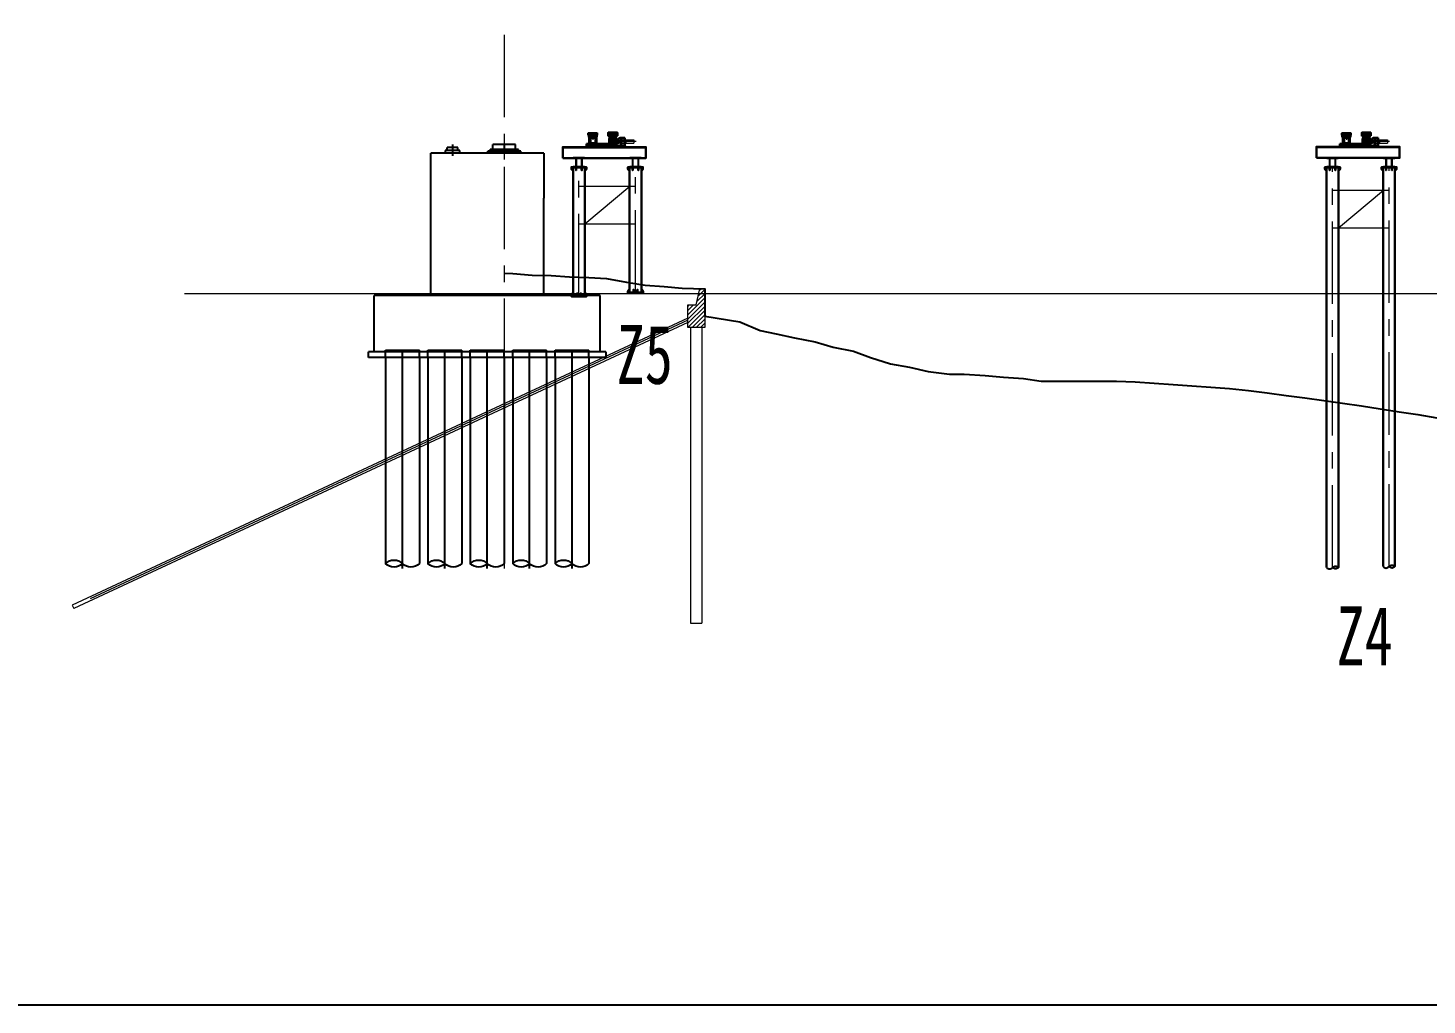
# Model space of a CAD drawing. Extents: x 1767995 to 4174245, y 542814 to 862564.
# Drawn here: x 1856895 to 1931156, y 542814 to 594677 of the extents above; entities that cross this region are included whole.
import ezdxf
from ezdxf.lldxf.tags import DXFTag

# ---------------------------------------------------------------- set-up
doc = ezdxf.new("R2010")
doc.units = 0
doc.header["$LTSCALE"] = 3500
for name, pattern in [('ACAD_ISO02W100', [15, 12, -3]), ('CENTER', [2, 1.25, -0.25, 0.25, -0.25]), ('CENTER8', [6.35, 3.96875, -0.79375, 0.79375, -0.79375]), ('CENTERX2', [101.6, 63.5, -12.7, 12.7, -12.7]), ('DASHED', [0.75, 0.5, -0.25]), ('LINEL4', [12.5, 7.5, -2, 1, -2])]:
    doc.linetypes.add(name, pattern=pattern)
doc.layers.get('Defpoints').update_dxf_attribs({"color": 8})
for name, color, linetype, lineweight in [('0 尺寸线', 4, 'Continuous', 18), ('1 BZ 标注', 2, 'Continuous', 13), ('1粗实线', 1, 'Continuous', 30), ('3中心线', 6, 'CENTER', 18), ('5文本', 7, 'Continuous', 15), ('AM_0', 7, 'Continuous', 50), ('中心线', 2, 'CENTER', 15), ('尺寸标注', 3, 'Continuous', 18), ('总 河堤', 6, 'Continuous', 15), ('标注', 3, 'Continuous', 18), ('桥 构造细实', 3, 'Continuous', 15), ('桥 构造细虚', 6, 'Continuous', 15), ('桥-构造-细线', 4, 'Continuous', 18)]:
    doc.layers.add(name, color=color, linetype=linetype, lineweight=lineweight)
for name, color, linetype in [('M_Prof', 2, 'Continuous'), ('卡特粗实线', 7, 'Continuous'), ('纵_地面线', 30, 'Continuous')]:
    doc.layers.add(name, color=color, linetype=linetype)
doc.styles.add('图内文字', font='仿宋_GB2312.TTF', dxfattribs={"width": 0.7})
tags = doc.linetypes.add('DASHDOT0', pattern=[1, 0.4, -0.3, 0, -0.3]).pattern_tags.tags
tags[10:11] = [DXFTag(74, 4), DXFTag(75, 0), DXFTag(340, '0'), DXFTag(46, 0.0), DXFTag(50, 0.0), DXFTag(44, 0.0), DXFTag(45, 0.0)]
tags[8:9] = [DXFTag(74, 4), DXFTag(75, 0), DXFTag(340, '0'), DXFTag(46, 0.0), DXFTag(50, 0.0), DXFTag(44, 0.0), DXFTag(45, 0.0)]
tags[6:7] = [DXFTag(74, 4), DXFTag(75, 0), DXFTag(340, '0'), DXFTag(46, 0.0), DXFTag(50, 0.0), DXFTag(44, 0.0), DXFTag(45, 0.0)]
tags[4:5] = [DXFTag(74, 4), DXFTag(75, 0), DXFTag(340, '0'), DXFTag(46, 0.0), DXFTag(50, 0.0), DXFTag(44, 0.0), DXFTag(45, 0.0)]

# ---------------------------------------------------------------- blocks, each defined once
blk = doc.blocks.new('左堤岸')
at = {"layer": '总 河堤'}
h = blk.add_hatch(dxfattribs=at)
h.set_pattern_fill('ANSI31', color=256, scale=0.05, style=0)
h.paths.add_polyline_path([(0, 1.25), (-0.25, 1.25), (-0.45, 0.4), (-0.9, 0.4), (-0.9, -0.42), (0, 0)])
h.paths.add_polyline_path([(0, 0), (-0.9, -0.42), (-0.9, -0.8), (0, -0.8)])
for p, q in [((-0.45, 0.4), (-0.25, 1.25)), ((0, 1.25), (-0.25, 1.25)), ((0, 1.25), (0, -0.8)), ((-0.9, -0.8), (-0.9, 0.4)), ((-0.9, 0.4), (-0.45, 0.4)), ((0, -0.8), (-0.9, -0.8)), ((-0.75, -0.8), (-0.75, -16.5)), ((-0.15, -0.8), (-0.15, -16.5)), ((-0.75, -16.5), (-0.15, -16.5))]:
    blk.add_line(p, q, dxfattribs=at)
at = {"layer": '总 河堤', "color": 8}
for p, q in [((-0.9, -0.309), (-33.569, -15.543)), ((-0.9, -0.53), (-33.485, -15.725)), ((-0.9, -0.42), (-32.621, -15.211)), ((-33.569, -15.543), (-33.485, -15.725))]:
    blk.add_line(p, q, dxfattribs=at)
blk = doc.blocks.new('当时算的发生的')
at = {"color": 1}
for p, q in [((5298073, 1442349), (5297573, 1442349)), ((5297573, 1439961), (5297573, 1442349)), ((5303573, 1442349), (5298073, 1442349)), ((5298323, 1442349), (5298323, 1442349)), ((5299109, 1442495), (5298336, 1442495)), ((5299109, 1442495), (5298336, 1442495)), ((5299109, 1442495), (5298336, 1442495)), ((5299109, 1442495), (5298336, 1442495)), ((5298336, 1442495), (5298336, 1442349)), ((5299109, 1442349), (5298336, 1442349)), ((5298441, 1442495), (5298441, 1442655)), ((5298441, 1442495), (5298441, 1442655)), ((5298441, 1442495), (5298441, 1442655)), ((5298441, 1442495), (5298441, 1442655)), ((5298441, 1442495), (5298441, 1442655)), ((5298441, 1442495), (5298441, 1442655)), ((5299005, 1442655), (5298441, 1442655)), ((5298723, 1442815), (5298723, 1442206)), ((5299005, 1442495), (5299005, 1442655)), ((5299005, 1442495), (5299005, 1442655)), ((5299005, 1442495), (5299005, 1442655)), ((5299005, 1442495), (5299005, 1442655)), ((5299005, 1442495), (5299005, 1442655)), ((5299005, 1442495), (5299005, 1442655)), ((5299005, 1442495), (5299005, 1442655)), ((5299005, 1442495), (5299005, 1442655)), ((5299109, 1442349), (5299109, 1442495)), ((5299109, 1442349), (5299109, 1442495)), ((5299109, 1442349), (5299109, 1442495)), ((5299109, 1442349), (5299109, 1442495)), ((5302348, 1442461), (5300598, 1442461)), ((5300598, 1442349), (5300598, 1442461)), ((5302348, 1442461), (5300598, 1442461)), ((5300598, 1442349), (5300598, 1442461)), ((5302348, 1442461), (5300598, 1442461)), ((5300598, 1442349), (5300598, 1442461)), ((5302348, 1442461), (5300598, 1442461)), ((5300598, 1442349), (5300598, 1442461)), ((5302223, 1442552), (5300722, 1442552)), ((5300722, 1442461), (5300722, 1442552)), ((5302223, 1442552), (5300722, 1442552)), ((5300722, 1442461), (5300722, 1442552)), ((5302223, 1442552), (5300722, 1442552)), ((5300722, 1442461), (5300722, 1442552)), ((5302223, 1442552), (5300722, 1442552)), ((5300722, 1442461), (5300722, 1442552)), ((5302223, 1442461), (5300722, 1442461)), ((5302223, 1442461), (5300722, 1442461)), ((5302223, 1442461), (5300722, 1442461)), ((5302223, 1442461), (5300722, 1442461)), ((5300868, 1442552), (5300868, 1442818)), ((5300868, 1442552), (5300868, 1442818)), ((5300868, 1442552), (5300868, 1442818)), ((5300868, 1442552), (5300868, 1442818)), ((5300868, 1442552), (5300868, 1442818)), ((5300868, 1442552), (5300868, 1442818)), ((5302077, 1442818), (5300868, 1442818)), ((5301473, 1442769), (5301473, 1442349)), ((5302077, 1442552), (5302077, 1442818)), ((5302077, 1442552), (5302077, 1442818)), ((5302077, 1442552), (5302077, 1442818)), ((5302077, 1442552), (5302077, 1442818)), ((5302077, 1442552), (5302077, 1442818)), ((5302077, 1442552), (5302077, 1442818)), ((5302077, 1442552), (5302077, 1442818)), ((5302077, 1442552), (5302077, 1442818)), ((5302223, 1442461), (5302223, 1442552)), ((5302223, 1442461), (5302223, 1442552)), ((5302223, 1442461), (5302223, 1442552)), ((5302223, 1442461), (5302223, 1442552)), ((5302348, 1442349), (5302348, 1442461)), ((5302348, 1442349), (5302348, 1442461)), ((5302348, 1442349), (5302348, 1442461)), ((5302348, 1442349), (5302348, 1442461)), ((5303573, 1442349), (5303573, 1439961)), ((5297573, 1434800), (5297573, 1439961)), ((5303573, 1434800), (5303573, 1439961)), ((5306573, 1434800), (5294573, 1434800)), ((5294573, 1431800), (5294573, 1434800)), ((5306573, 1431800), (5306573, 1434800)), ((5306573, 1431800), (5306573, 1434800)), ((5306873, 1431800), (5294273, 1431800)), ((5294273, 1431500), (5294273, 1431800)), ((5295173, 1431900), (5296973, 1431900)), ((5295173, 1431500), (5295173, 1431900)), ((5295173, 1431900), (5296973, 1431900)), ((5295173, 1431500), (5295173, 1431900)), ((5306873, 1431800), (5295173, 1431800)), ((5296073, 1420307), (5296073, 1431900)), ((5296973, 1431500), (5296973, 1431900)), ((5296973, 1431500), (5296973, 1431900)), ((5297423, 1431900), (5299223, 1431900)), ((5297423, 1431500), (5297423, 1431900)), ((5297423, 1431900), (5299223, 1431900)), ((5297423, 1431500), (5297423, 1431900)), ((5298323, 1420307), (5298323, 1431900)), ((5299223, 1431500), (5299223, 1431900)), ((5299223, 1431500), (5299223, 1431900)), ((5299673, 1431900), (5301473, 1431900)), ((5299673, 1431500), (5299673, 1431900)), ((5299673, 1431900), (5301473, 1431900)), ((5299673, 1431500), (5299673, 1431900)), ((5300573, 1420307), (5300573, 1431900)), ((5301473, 1431500), (5301473, 1431900)), ((5301473, 1431500), (5301473, 1431900)), ((5301923, 1431900), (5303723, 1431900)), ((5301923, 1431500), (5301923, 1431900)), ((5301923, 1431900), (5303723, 1431900)), ((5301923, 1431500), (5301923, 1431900)), ((5302823, 1420307), (5302823, 1431900)), ((5303723, 1431500), (5303723, 1431900)), ((5303723, 1431500), (5303723, 1431900)), ((5304173, 1431900), (5305973, 1431900)), ((5304173, 1431500), (5304173, 1431900)), ((5304173, 1431900), (5305973, 1431900)), ((5304173, 1431500), (5304173, 1431900)), ((5305073, 1420307), (5305073, 1431900)), ((5305973, 1431500), (5305973, 1431900)), ((5305973, 1431500), (5305973, 1431900)), ((5306873, 1431800), (5306873, 1431500)), ((5306873, 1431800), (5306873, 1431500)), ((5306873, 1431500), (5294273, 1431500)), ((5306873, 1431500), (5295173, 1431500)), ((5295173, 1431500), (5295173, 1420568)), ((5295173, 1431500), (5295173, 1420568)), ((5296973, 1431500), (5296973, 1420568)), ((5296973, 1431500), (5296973, 1420568)), ((5297423, 1431500), (5297423, 1420568)), ((5297423, 1431500), (5297423, 1420568)), ((5299223, 1431500), (5299223, 1420568)), ((5299223, 1431500), (5299223, 1420568)), ((5299673, 1431500), (5299673, 1420568)), ((5299673, 1431500), (5299673, 1420568)), ((5301473, 1431500), (5301473, 1420568)), ((5301473, 1431500), (5301473, 1420568)), ((5301923, 1431500), (5301923, 1420568)), ((5301923, 1431500), (5301923, 1420568)), ((5303723, 1431500), (5303723, 1420568)), ((5303723, 1431500), (5303723, 1420568)), ((5304173, 1431500), (5304173, 1420568)), ((5304173, 1431500), (5304173, 1420568)), ((5305973, 1431500), (5305973, 1420568)), ((5305973, 1431500), (5305973, 1420568))]:
    blk.add_line(p, q, dxfattribs=at)
for points in [[(5296973, 1420568, -0.414214), (5296073, 1420568, -0.414214), (5295173, 1420568, -0.414214), (5296073, 1420568)], [(5299223, 1420568, -0.414214), (5298323, 1420568, -0.414214), (5297423, 1420568, -0.414214), (5298323, 1420568)], [(5301473, 1420568, -0.414214), (5300573, 1420568, -0.414214), (5299673, 1420568, -0.414214), (5300573, 1420568)], [(5303723, 1420568, -0.414214), (5302823, 1420568, -0.414214), (5301923, 1420568, -0.414214), (5302823, 1420568)], [(5305973, 1420568, -0.414214), (5305073, 1420568, -0.414214), (5304173, 1420568, -0.414214), (5305073, 1420568)]]:
    blk.add_lwpolyline(points, format="xyb", dxfattribs=at)
blk = doc.blocks.new('SW_CENTERMARKSYMBOL_15')
at = {"color": 0, "linetype": 'Continuous', "lineweight": 0}
for p, q in [((-1, 0), (-1.21374, 0)), ((0, 0), (-0.5, 0)), ((0, 1), (0, 1.21374)), ((0, 0), (0, 0.5)), ((0, 0), (0, -0.5)), ((0, 0), (0.5, 0)), ((1, 0), (1.21374, 0)), ((0, -1), (0, -1.21374))]:
    blk.add_line(p, q, dxfattribs=at)
blk = doc.blocks.new('1234569')
at = {"layer": '尺寸标注', "color": 7, "linetype": 'CENTER8'}
for p, q in [((-196111, -679551), (-196090, -679551)), ((-196100, -679562), (-196100, -679541)), ((-196100, -679595), (-196100, -679566))]:
    blk.add_line(p, q, dxfattribs=at)
at = {"layer": '尺寸标注', "color": 7}
for points in [[(-196106, -679565), (-196106, -679565, 0.414214), (-196108, -679567), (-196108, -679575)], [(-196093, -679575), (-196093, -679567, 0.414214), (-196095, -679565), (-196095, -679565)]]:
    blk.add_lwpolyline(points, format="xyb", dxfattribs=at)
blk.add_lwpolyline([(-196095, -679575), (-196095, -679600), (-196100, -679603), (-196105, -679600), (-196105, -679575)], dxfattribs=at)
for radius in [15, 10.4]:
    blk.add_circle((-196100, -679551), radius, dxfattribs=at)
blk = doc.blocks.new('456')
at = {"layer": '尺寸标注', "color": 1, "linetype": 'DASHDOT0'}
for p, q in [((-216147, -678337), (-216154, -678337)), ((-216150, -678340), (-216150, -678333))]:
    blk.add_line(p, q, dxfattribs=at)
at = {"layer": '尺寸标注', "color": 1}
blk.add_circle((-216150, -678337), 3.5, dxfattribs=at)
blk = doc.blocks.new('321321')
at = {"layer": '尺寸标注', "color": 1, "linetype": 'DASHDOT0'}
for p, q in [((-216211, -682364), (-216218, -682364)), ((-216214, -682367), (-216214, -682360)), ((-215991, -682364), (-215998, -682364)), ((-215994, -682367), (-215994, -682360)), ((-215771, -682364), (-215778, -682364)), ((-215774, -682367), (-215774, -682360)), ((-215551, -682364), (-215558, -682364)), ((-215554, -682367), (-215554, -682360)), ((-215331, -682364), (-215338, -682364)), ((-215334, -682367), (-215334, -682360))]:
    blk.add_line(p, q, dxfattribs=at)
at = {"layer": '尺寸标注', "color": 1}
for points in [[(-216212, -682367), (-216210, -682364), (-216212, -682360), (-216216, -682361), (-216218, -682364), (-216216, -682367)], [(-215992, -682367), (-215990, -682364), (-215992, -682360), (-215996, -682361), (-215998, -682364), (-215996, -682367)], [(-215772, -682367), (-215770, -682364), (-215772, -682360), (-215776, -682361), (-215778, -682364), (-215776, -682367)], [(-215552, -682367), (-215550, -682364), (-215552, -682360), (-215556, -682361), (-215558, -682364), (-215556, -682367)], [(-215332, -682367), (-215330, -682364), (-215332, -682360), (-215336, -682361), (-215338, -682364), (-215336, -682367)]]:
    blk.add_lwpolyline(points, close=True, dxfattribs=at)
at = {"layer": '尺寸标注', "color": 4}
for centre, radius in [((-216214, -682364), 6), ((-216214, -682364), 5), ((-215994, -682364), 6), ((-215774, -682364), 6), ((-215554, -682364), 6), ((-215334, -682364), 6)]:
    blk.add_circle(centre, radius, dxfattribs=at)
at = {"layer": '尺寸标注', "color": 1}
for centre in [(-216214, -682364), (-215994, -682364), (-215774, -682364), (-215554, -682364), (-215334, -682364)]:
    blk.add_circle(centre, 5, dxfattribs=at)
at = {"layer": '尺寸标注', "color": 251}
for centre in [(-216214, -682364), (-215994, -682364), (-215774, -682364), (-215554, -682364), (-215334, -682364)]:
    blk.add_circle(centre, 3, dxfattribs=at)
blk = doc.blocks.new('0123')
at = {"layer": '尺寸标注', "color": 0}
for p, q in [((-197674, -679484), (-197674, -679478)), ((-197671, -679484), (-197671, -679509)), ((-197670, -679484), (-197670, -679478)), ((-197662, -679478), (-197662, -679484)), ((-197661, -679484), (-197661, -679509))]:
    blk.add_line(p, q, dxfattribs=at)
at = {"layer": '尺寸标注', "color": 0, "linetype": 'DASHDOT0'}
blk.add_line((-197666, -679473), (-197666, -679513), dxfattribs=at)
at = {"layer": '尺寸标注', "color": 0}
for points in [[(-197658, -679478), (-197674, -679478, 0.414214), (-197675, -679479), (-197675, -679484)], [(-197657, -679484), (-197657, -679479, 0.414214), (-197658, -679478), (-197658, -679484)]]:
    blk.add_lwpolyline(points, format="xyb", dxfattribs=at)
blk.add_lwpolyline([(-197671, -679509), (-197661, -679509), (-197666, -679513)], close=True, dxfattribs=at)
blk = doc.blocks.new('23322')
at = {"layer": '尺寸标注', "color": 0}
for p, q in [((39013, 49007), (39030, 49014)), ((39261, 49109), (39244, 49102)), ((39261, 49006), (39244, 49013)), ((39085, 48934), (39092, 48951)), ((39188, 48934), (39181, 48950))]:
    blk.add_line(p, q, dxfattribs=at)
for centre, radius in [((39021, 49010), 9), ((39022, 49106), 9), ((39137, 49058), 90), ((39137, 49058), 90), ((39089, 49173), 9), ((39185, 49173), 9), ((39252, 49010), 9), ((39253, 49105), 9), ((39089, 48942), 9), ((39184, 48942), 9)]:
    blk.add_circle(centre, radius, dxfattribs=at)
blk.add_arc((39137, 49058), 150, 296.46128, 243.53872, dxfattribs=at)
blk = doc.blocks.new('ewqwe')
h = blk.add_hatch()
h.set_pattern_fill('ANSI37', color=5, scale=4)
h.set_pattern_definition([(45, (60193.746, -5943.269), (-8.98025612, 8.98025612), []), (135, (60193.746, -5943.269), (-8.98025612, -8.98025612), [])])
h.paths.add_polyline_path([(965601, 492388), (966080, 492388), (966080, 492408), (965601, 492408)])
at = {"color": 2, "lineweight": 30}
for p, q in [((965601, 492388), (966081, 492388)), ((965601, 492208), (965601, 492378)), ((965706, 492208), (965706, 492368)), ((965726, 492208), (965726, 492368)), ((965831, 492208), (965831, 492368)), ((965851, 492208), (965851, 492368)), ((965956, 492208), (965956, 492368)), ((965976, 492208), (965976, 492368)), ((966081, 492208), (966081, 492378)), ((965601, 492208), (966081, 492208)), ((965601, 492188), (966081, 492188)), ((965651, 492148), (965671, 492148)), ((966011, 492148), (966031, 492148)), ((966081, 492188), (966081, 492208))]:
    blk.add_line(p, q, dxfattribs=at)
at = {"color": 2}
for p, q in [((965601, 492368), (965601, 492388)), ((965601, 492188), (965601, 492208))]:
    blk.add_line(p, q, dxfattribs=at)
at = {"color": 2, "lineweight": 30}
blk.add_lwpolyline([(965601, 492368), (966081, 492368), (966081, 492388)], dxfattribs=at)
at = {"layer": '0 尺寸线'}
blk.add_lwpolyline([(965601, 492388), (966081, 492388), (966081, 492408), (965601, 492408)], close=True, dxfattribs=at)
at = {"layer": '1 BZ 标注'}
for p, q in [((965651, 492148), (965671, 492148)), ((966011, 492148), (966031, 492148))]:
    blk.add_line(p, q, dxfattribs=at)
at = {"layer": '中心线', "linetype": 'CENTERX2'}
for p, q in [((965651, 492188), (965651, 492148)), ((965651, 492188), (965651, 492148)), ((965671, 492188), (965671, 492148)), ((965671, 492188), (965671, 492148)), ((965671, 492148), (966011, 492148)), ((965671, 492148), (966011, 492148)), ((966011, 492188), (966011, 492148)), ((966011, 492188), (966011, 492148)), ((966031, 492188), (966031, 492148)), ((966031, 492188), (966031, 492148))]:
    blk.add_line(p, q, dxfattribs=at)
at = {"layer": '卡特粗实线'}
blk.add_line((965976, 492208), (965996, 492208), dxfattribs=at)
blk = doc.blocks.new('A$C159A2C35')
h = blk.add_hatch()
h.set_pattern_fill('ANSI37', color=5, scale=4)
h.set_pattern_definition([(45, (-904848.285, -497628.079), (-8.98025612, 8.98025612), []), (135, (-904848.285, -497628.079), (-8.98025612, -8.98025612), [])])
h.paths.add_polyline_path([(449, 703), (928, 703), (928, 723), (449, 723)])
at = {"layer": '尺寸标注', "linetype": 'ACAD_ISO02W100', "lineweight": 30, "ltscale": 3}
h = blk.add_hatch(dxfattribs=at)
h.set_pattern_fill('ANSI32', color=3, scale=50)
h.set_pattern_definition([(45, (-39514.227, -48795.501), (-13.258252, 13.258252), []), (45, (-39505.388, -48795.501), (-13.258252, 13.258252), [])])
h.paths.add_polyline_path([(-578, 68), (-578, 48), (-175, 48), (-175, 68)])
at = {"color": 5, "linetype": 'Continuous', "lineweight": 0}
for p, q in [((-771, 352), (-1493, 352)), ((-771, 172), (-1493, 172)), ((-878, 375), (-879, 375)), ((-873, 369), (-873, 365)), ((-870, 369), (-873, 369)), ((-873, 365), (-873, 352)), ((-870, 365), (-870, 369)), ((-870, 365), (-870, 352)), ((-864, 375), (-865, 375)), ((-771, 394), (-811, 394)), ((-771, 386), (-811, 386)), ((-771, 378), (-811, 378)), ((-771, 126), (-811, 126)), ((-771, 118), (-811, 118)), ((-771, 110), (-811, 110))]:
    blk.add_line(p, q, dxfattribs=at)
at = {"color": 7, "linetype": 'Continuous'}
for p, q in [((-1026, 45), (-588, 45)), ((-923, 45), (-952, 45)), ((-667, 45), (-724, 45)), ((-588, 45), (-576, 45)), ((-118, 45), (-576, 45)), ((684, 131), (688, 131)), ((686, 418), (690, 418))]:
    blk.add_line(p, q, dxfattribs=at)
at = {"color": 6, "linetype": 'Continuous'}
blk.add_line((-578, 424), (-175, 424), dxfattribs=at)
at = {"color": 5, "linetype": 'Continuous'}
for p, q in [((-546, 98), (-546, 424)), ((-207, 424), (-207, 98))]:
    blk.add_line(p, q, dxfattribs=at)
at = {"color": 2, "lineweight": 30}
for p, q in [((448, 603), (448, 723)), ((448, 703), (928, 703)), ((448, 603), (928, 603)), ((448, 583), (928, 583)), ((473, 533), (473, 583)), ((473, 533), (483, 533)), ((473, 533), (522, 433)), ((483, 533), (483, 583)), ((483, 533), (532, 433)), ((522, 433), (563, 433)), ((553, 603), (553, 683)), ((563, 433), (563, 583)), ((573, 603), (573, 683)), ((678, 603), (678, 683)), ((698, 603), (698, 683)), ((803, 603), (803, 683)), ((814, 433), (814, 583)), ((814, 433), (856, 433)), ((823, 603), (823, 683)), ((894, 533), (846, 433)), ((904, 533), (856, 433)), ((894, 533), (894, 583)), ((904, 533), (904, 583)), ((928, 603), (928, 703))]:
    blk.add_line(p, q, dxfattribs=at)
at = {"color": 2}
for p, q in [((448, 683), (448, 703)), ((448, 583), (448, 603))]:
    blk.add_line(p, q, dxfattribs=at)
at = {"color": 5, "linetype": 'DASHED'}
for p, q in [((553, 433), (553, 583)), ((824, 433), (824, 583))]:
    blk.add_line(p, q, dxfattribs=at)
at = {"color": 5, "linetype": 'Continuous', "lineweight": 0}
for points in [[(-879, 375), (-879, 380), (-879, 382)], [(-864, 382), (-864, 382), (-864, 382), (-866, 382), (-867, 382), (-870, 382), (-872, 382), (-875, 382), (-877, 382), (-878, 382), (-879, 382), (-879, 382)], [(-864, 382), (-864, 380), (-864, 375)]]:
    blk.add_lwpolyline(points, dxfattribs=at)
blk.add_lwpolyline([(-811, 95), (-811, 410, -0.414214), (-809, 412), (-773, 412, -0.414214), (-771, 410), (-771, 95, -0.414214), (-773, 93), (-809, 93, -0.414214)], format="xyb", close=True, dxfattribs=at)
for points in [[(-603, 287), (-751, 287, -0.414214), (-753, 289), (-753, 310, 0.414214), (-755, 312), (-771, 312)], [(-771, 212), (-755, 212, 0.414214), (-753, 214), (-753, 235, -0.414214), (-751, 237), (-603, 237, 0.414214), (-598, 242), (-598, 282, 0.414214), (-603, 287)]]:
    blk.add_lwpolyline(points, format="xyb", dxfattribs=at)
at = {"color": 2, "lineweight": 30}
blk.add_lwpolyline([(448, 683), (928, 683)], dxfattribs=at)
at = {"color": 7, "linetype": 'Continuous'}
for centre, radius in [((686, 131), 8.26), ((686, 131), 7.14), ((688, 418), 8.26), ((688, 418), 7.14), ((686, 131), 2), ((688, 418), 2)]:
    blk.add_circle(centre, radius, dxfattribs=at)
at = {"color": 5, "linetype": 'Continuous', "lineweight": 0}
for points, knots in [([(-873, 369), (-875, 369), (-876, 370), (-878, 371), (-878, 371)], [0, 0, 0, 0, 0.993902, 1, 1, 1, 1]), ([(-865, 371), (-866, 371), (-867, 370), (-869, 369), (-870, 369)], [0, 0, 0, 0, 0.587839, 1, 1, 1, 1])]:
    blk.add_open_spline(points, degree=3, knots=knots, dxfattribs=at)
at = {"color": 7, "linetype": 'Continuous'}
for points in [[(680, 125), (680, 126), (678, 127), (678, 130), (678, 133), (679, 136), (681, 138), (683, 139), (686, 140), (689, 139), (692, 138), (694, 135), (695, 133), (695, 130), (694, 127), (692, 125), (690, 123), (687, 122), (684, 122), (682, 123), (681, 125), (680, 125)], [(682, 412), (682, 413), (680, 414), (680, 417), (680, 420), (681, 423), (683, 425), (685, 426), (688, 427), (691, 426), (694, 425), (696, 423), (697, 420), (697, 417), (696, 414), (694, 412), (692, 410), (689, 409), (686, 410), (684, 411), (683, 412), (682, 412)]]:
    blk.add_open_spline(points, degree=3, knots=[0, 0, 0, 0, 0.053715, 0.10743, 0.161125, 0.214803, 0.268509, 0.322226, 0.375879, 0.429453, 0.483028, 0.536683, 0.5904, 0.644106, 0.697784, 0.751479, 0.805199, 0.858879, 0.912473, 0.966037, 1, 1, 1, 1], dxfattribs=at)
at = {"layer": '0 尺寸线'}
blk.add_lwpolyline([(449, 703), (928, 703), (928, 723), (449, 723)], close=True, dxfattribs=at)
at = {"layer": '1 BZ 标注'}
for p, q in [((-1493, 352), (-1493, 172)), ((928, 703), (928, 683)), ((928, 603), (928, 583))]:
    blk.add_line(p, q, dxfattribs=at)
at = {"layer": 'AM_0', "color": 7, "lineweight": 30}
for p, q in [((-1010, 453), (-1010, 45)), ((-841, 453), (-1010, 453)), ((-990, 453), (-990, 45)), ((-877, 45), (-877, 0)), ((-841, 45), (-841, 453)), ((-811, 453), (-841, 453)), ((-811, 45), (-811, 453)), ((-761, 453), (-811, 453)), ((1006, 45), (1006, 135)), ((1026, 45), (1026, 135))]:
    blk.add_line(p, q, dxfattribs=at)
for points in [[(-1026, 45), (1026, 45), (1026, 0), (-1026, 0)], [(386, 65), (986, 65), (986, 45), (386, 45)]]:
    blk.add_lwpolyline(points, close=True, dxfattribs=at)
blk.add_lwpolyline([(1026, 135), (-511, 135, -0.414214), (-661, 285), (-661, 353, 0.414491), (-761, 453)], format="xyb", dxfattribs=at)
blk.add_lwpolyline([(-678, 45), (-678, 48), (-576, 48), (346, 48), (346, 45)], dxfattribs=at)
at = {"layer": '中心线', "linetype": 'CENTERX2'}
blk.add_line((688, 610), (688, 363), dxfattribs=at)
at = {"layer": '卡特粗实线'}
blk.add_line((823, 603), (843, 603), dxfattribs=at)
at = {"layer": '尺寸标注', "color": 253, "linetype": 'LINEL4'}
for p, q in [((-1611, 262), (-207, 262)), ((-377, -88), (-377, 571)), ((-377, 571), (-377, -88)), ((-377, -22), (-377, 522)), ((-326, 386), (-333, 369)), ((546, 440), (546, 65)), ((546, 121), (826, 121)), ((596, 205), (596, 143)), ((776, 205), (776, 143)), ((827, 440), (826, 65))]:
    blk.add_line(p, q, dxfattribs=at)
at = {"layer": '尺寸标注', "color": 4}
for p, q in [((-811, 402), (-811, 343)), ((-811, 388), (-811, 45)), ((-811, 93), (-811, 153)), ((-811, 45), (1026, 45)), ((-227, 98), (-527, 98)), ((-522, 48), (-522, 48)), ((-514, 48), (-514, 48)), ((-444, 128), (-310, 128)), ((-385, 45), (-385, 45)), ((-381, 45), (-381, 45)), ((-373, 45), (-373, 45)), ((-369, 45), (-369, 45)), ((-244, 68), (-244, 68)), ((-228, 68), (-228, 68)), ((346, 45), (346, 135)), ((366, 45), (366, 135)), ((506, 65), (686, 65)), ((686, 143), (586, 125)), ((686, 65), (866, 65))]:
    blk.add_line(p, q, dxfattribs=at)
at = {"layer": '尺寸标注', "color": 8, "linetype": 'ACAD_ISO02W100'}
for p, q in [((-661, 272), (-811, 272)), ((-661, 252), (-811, 252))]:
    blk.add_line(p, q, dxfattribs=at)
at = {"layer": '尺寸标注', "color": 6}
blk.add_line((947, 45), (-811, 45), dxfattribs=at)
at = {"layer": '尺寸标注', "color": 6, "lineweight": 30}
for p, q in [((-708, 291), (-708, 327)), ((-708, 291), (-708, 327)), ((-708, 197), (-708, 233)), ((-708, 197), (-708, 233)), ((-706, 329), (-578, 329)), ((-706, 289), (-578, 289)), ((-706, 235), (-578, 235)), ((-706, 195), (-578, 195)), ((-175, 63), (-175, 58))]:
    blk.add_line(p, q, dxfattribs=at)
at = {"layer": '尺寸标注', "color": 4, "linetype": 'ACAD_ISO02W100'}
for p, q in [((-673, 289), (-673, 329)), ((-673, 287), (-673, 237)), ((-673, 237), (-673, 287)), ((-673, 195), (-673, 235)), ((-648, 289), (-648, 329)), ((-648, 237), (-648, 287)), ((-648, 195), (-648, 235)), ((-623, 289), (-623, 329)), ((-623, 287), (-623, 237)), ((-623, 237), (-623, 287)), ((-623, 195), (-623, 235))]:
    blk.add_line(p, q, dxfattribs=at)
at = {"layer": '尺寸标注', "color": 1, "linetype": 'CENTER8'}
blk.add_line((-633, 109), (327, 109), dxfattribs=at)
at = {"layer": '尺寸标注', "color": 2}
blk.add_line((-578, 87), (-578, 424), dxfattribs=at)
at = {"layer": '尺寸标注', "color": 6, "linetype": 'ACAD_ISO02W100', "lineweight": 30, "ltscale": 3}
for p, q in [((-578, 98), (-175, 98)), ((-578, 68), (-175, 68))]:
    blk.add_line(p, q, dxfattribs=at)
at = {"layer": '尺寸标注', "color": 8}
for p, q in [((-526, 53), (-522, 57)), ((-526, 53), (-526, 48)), ((-522, 88), (-518, 90)), ((-522, 68), (-522, 88)), ((-522, 68), (-522, 57)), ((-518, 90), (-514, 88)), ((-514, 88), (-514, 68)), ((-514, 68), (-514, 57)), ((-514, 57), (-510, 53)), ((-510, 53), (-510, 48)), ((-385, 53), (-381, 57)), ((-385, 53), (-385, 48)), ((-381, 88), (-377, 90)), ((-381, 68), (-381, 88)), ((-381, 68), (-381, 57)), ((-377, 90), (-373, 88)), ((-373, 88), (-373, 68)), ((-373, 68), (-373, 57)), ((-373, 57), (-369, 53)), ((-369, 53), (-369, 48)), ((-244, 53), (-240, 57)), ((-244, 53), (-244, 48)), ((-240, 88), (-236, 90)), ((-240, 68), (-240, 88)), ((-240, 68), (-240, 57)), ((-240, 57), (-240, 57)), ((-236, 90), (-232, 88)), ((-232, 88), (-232, 68)), ((-232, 68), (-232, 57)), ((-232, 57), (-228, 53)), ((-228, 53), (-228, 48)), ((423, 73), (449, 73)), ((423, 65), (423, 73)), ((449, 65), (423, 65)), ((426, 17), (426, 65)), ((426, 17), (436, 13)), ((427, 27), (427, 73)), ((427, 17), (427, 45)), ((443, 25), (429, 25)), ((436, 13), (446, 17)), ((445, 27), (445, 73)), ((446, 17), (446, 65)), ((446, 17), (446, 45)), ((449, 73), (449, 65)), ((515, 100), (522, 103)), ((515, 100), (515, 55)), ((522, 103), (522, 55)), ((522, 103), (529, 100)), ((529, 100), (529, 55)), ((538, 540), (538, 443)), ((538, 443), (553, 438)), ((546, 205), (826, 205)), ((553, 438), (553, 423)), ((553, 423), (820, 423)), ((563, 125), (586, 125)), ((586, 125), (686, 143)), ((686, 143), (786, 125)), ((786, 125), (810, 125)), ((834, 443), (820, 438)), ((820, 423), (820, 438)), ((834, 443), (834, 540)), ((850, 103), (843, 100)), ((843, 100), (843, 55)), ((843, 95), (843, 55)), ((850, 103), (850, 55)), ((857, 100), (850, 103)), ((850, 100), (850, 55)), ((857, 100), (857, 55)), ((857, 95), (857, 55)), ((924, 73), (948, 73)), ((924, 65), (924, 73)), ((948, 65), (924, 65)), ((926, 16), (926, 65)), ((926, 16), (936, 13)), ((927, 26), (927, 73)), ((927, 16), (927, 45)), ((943, 24), (929, 24)), ((936, 13), (946, 16)), ((945, 26), (945, 73)), ((946, 16), (946, 65)), ((946, 16), (946, 45)), ((948, 73), (948, 65))]:
    blk.add_line(p, q, dxfattribs=at)
at = {"layer": '尺寸标注', "color": 8, "linetype": 'DASHDOT0'}
for p, q in [((-518, 68), (-518, 90)), ((-377, 68), (-377, 90)), ((-236, 68), (-236, 90))]:
    blk.add_line(p, q, dxfattribs=at)
at = {"layer": '尺寸标注', "color": 1}
blk.add_line((-501, 314), (-484, 307), dxfattribs=at)
at = {"layer": '尺寸标注', "color": 4, "linetype": 'ACAD_ISO02W100', "lineweight": 30, "ltscale": 3}
for p, q in [((-392, 127), (-392, 515)), ((-362, 127), (-362, 515))]:
    blk.add_line(p, q, dxfattribs=at)
at = {"layer": '尺寸标注', "color": 0}
blk.add_line((324, 45), (924, 45), dxfattribs=at)
at = {"layer": '尺寸标注', "color": 8, "linetype": 'CENTER8'}
for p, q in [((436, 25), (436, 73)), ((936, 24), (936, 73))]:
    blk.add_line(p, q, dxfattribs=at)
at = {"layer": '尺寸标注', "color": 1, "lineweight": 30}
for p, q in [((497, 540), (497, 65)), ((497, 540), (875, 540)), ((502, 545), (870, 545)), ((538, 581), (538, 564)), ((539, 563), (838, 563)), ((539, 562), (585, 551)), ((836, 583), (540, 583)), ((586, 551), (787, 551)), ((586, 549), (586, 545)), ((786, 545), (786, 549)), ((787, 551), (837, 562)), ((838, 564), (838, 581)), ((875, 540), (875, 65))]:
    blk.add_line(p, q, dxfattribs=at)
at = {"layer": '尺寸标注', "color": 1, "linetype": 'LINEL4'}
for p, q in [((586, 551), (586, 205)), ((786, 551), (786, 205))]:
    blk.add_line(p, q, dxfattribs=at)
at = {"layer": '尺寸标注', "color": 6, "lineweight": 30}
for points in [[(-1021, 361), (-1026, 361), (-1026, 163), (-1021, 163)], [(-1016, 163), (-1010, 163), (-1010, 361), (-1016, 361)], [(-578, 68), (-578, 424), (-546, 424), (-546, 98)], [(-546, 98), (-546, 424), (-207, 424), (-207, 98)], [(-207, 98), (-207, 424), (-175, 424), (-175, 68)]]:
    blk.add_lwpolyline(points, dxfattribs=at)
at = {"layer": '尺寸标注', "color": 2}
blk.add_lwpolyline([(-705, 329), (-665, 329), (-665, 334), (-705, 334)], close=True, dxfattribs=at)
at = {"layer": '尺寸标注', "color": 3}
blk.add_lwpolyline([(-623, 339, 0.414214), (-626, 342), (-653, 342), (-663, 342), (-670, 342, 0.414214), (-673, 339), (-673, 335), (-665, 335), (-665, 329), (-673, 329), (-673, 178, 0.414583), (-670, 175), (-626, 175, 0.413844), (-623, 178)], format="xyb", close=True, dxfattribs=at)
at = {"layer": '尺寸标注', "color": 7, "linetype": 'ACAD_ISO02W100'}
blk.add_lwpolyline([(327, 115), (-633, 115), (-633, 103), (327, 103)], close=True, dxfattribs=at)
at = {"layer": '尺寸标注', "color": 3, "linetype": 'ACAD_ISO02W100', "lineweight": 30, "ltscale": 3}
blk.add_lwpolyline([(-578, 48), (-175, 48), (-175, 68), (-578, 68)], close=True, dxfattribs=at)
at = {"layer": '尺寸标注', "color": 4, "lineweight": 30}
blk.add_lwpolyline([(-542, 545), (-212, 545), (-212, 515), (-542, 515)], close=True, dxfattribs=at)
at = {"layer": '尺寸标注', "color": 4, "linetype": 'ACAD_ISO02W100', "lineweight": 30, "ltscale": 3}
for points in [[(-542, 128), (-542, 515), (-512, 515), (-512, 128)], [(-242, 128), (-242, 515), (-212, 515), (-212, 127)]]:
    blk.add_lwpolyline(points, dxfattribs=at)
at = {"layer": '尺寸标注', "color": 4, "lineweight": 30}
blk.add_lwpolyline([(-542, 113, 0.414214), (-527, 98), (-227, 98, 0.414214), (-212, 113), (-212, 128), (-542, 128)], format="xyb", close=True, dxfattribs=at)
at = {"layer": '尺寸标注', "color": 4}
for points in [[(534, 45), (534, 55), (510, 55), (510, 45)], [(838, 45), (838, 55), (862, 55), (862, 45)]]:
    blk.add_lwpolyline(points, dxfattribs=at)
at = {"layer": '尺寸标注', "color": 8}
for points in [[(533, 55), (511, 55), (511, 48), (533, 48)], [(839, 55), (861, 55), (861, 48), (839, 48)]]:
    blk.add_lwpolyline(points, close=True, dxfattribs=at)
for points in [[(563, 125), (563, 178), (546, 178), (546, 205)], [(810, 125), (810, 178), (826, 178), (826, 205)]]:
    blk.add_lwpolyline(points, dxfattribs=at)
at = {"layer": '尺寸标注', "color": 6, "lineweight": 50}
blk.add_circle((-1018, 305), 4.84, dxfattribs=at)
at = {"layer": '尺寸标注', "color": 6, "lineweight": 30}
blk.add_circle((-1018, 218), 4.84, dxfattribs=at)
at = {"layer": '尺寸标注', "color": 252, "lineweight": 50}
for centre, radius in [((-1018, 305), 3.24), ((-1018, 218), 3.24), ((-1018, 305), 1.71), ((-1018, 218), 1.71)]:
    blk.add_circle(centre, radius, dxfattribs=at)
at = {"layer": '尺寸标注', "color": 6, "lineweight": 50}
for centre, start, end in [((-1018, 363), 203.39093, 336.60907), ((-1018, 161), 22.74399, 157.25601)]:
    blk.add_arc(centre, 4.84, start, end, dxfattribs=at)
at = {"layer": '尺寸标注', "color": 252, "lineweight": 50}
for centre, start, end in [((-1018, 363), 216.35681, 323.64319), ((-1018, 161), 35.26085, 144.73915)]:
    blk.add_arc(centre, 3.24, start, end, dxfattribs=at)
at = {"layer": '尺寸标注', "color": 6, "lineweight": 30}
for centre, start, end in [((-706, 327), 90, 180), ((-706, 291), 180, 270), ((-706, 233), 90, 180), ((-706, 197), 180, 270)]:
    blk.add_arc(centre, 2, start, end, dxfattribs=at)
at = {"layer": '尺寸标注', "color": 8}
for centre, start, end in [((429, 27), 180, 270), ((443, 27), 270, 0), ((929, 26), 180, 270), ((943, 26), 270, 0)]:
    blk.add_arc(centre, 2, start, end, dxfattribs=at)
at = {"layer": '尺寸标注', "color": 1}
blk.add_arc((502, 540), 5, 90, 180, dxfattribs=at)
at = {"layer": '尺寸标注', "color": 1, "lineweight": 30}
for centre, radius, start, end in [((540, 581), 2, 91.83477, 180.00189), ((540, 564), 2, 180.00189, 221.3973), ((540, 564), 2, 221.3973, 246.96415), ((584, 549), 2, 41.43658, 66.96415), ((584, 549), 2, 0.00255, 41.43658), ((788, 549), 2, 138.60095, 180.00255), ((788, 549), 2, 113.0462, 138.60095), ((836, 581), 2, 359.99798, 90), ((836, 564), 2, 293.0462, 318.6105), ((836, 564), 2, 318.6105, 359.99798), ((870, 540), 5, 0, 90)]:
    blk.add_arc(centre, radius, start, end, dxfattribs=at)
at = {"layer": '尺寸标注', "color": 4}
for points in [[(686, 140), (686, 140), (687, 140), (689, 139), (692, 138), (694, 135), (695, 133), (695, 130), (694, 127), (692, 125), (690, 123), (688, 122), (687, 122), (686, 122)], [(688, 427), (688, 427), (689, 427), (691, 426), (694, 425), (696, 423), (697, 420), (697, 417), (696, 414), (694, 412), (692, 410), (690, 410), (689, 409), (688, 409)]]:
    blk.add_open_spline(points, degree=3, knots=[0.3737289, 0.3737289, 0.3737289, 0.3737289, 0.3758789, 0.4294528, 0.4830281, 0.5366835, 0.5904001, 0.6441057, 0.6977838, 0.7514791, 0.8051994, 0.8588792, 0.8737029, 0.8737029, 0.8737029, 0.8737029], dxfattribs=at)
at = {"color": 7, "linetype": 'Continuous', "lineweight": 0, "xscale": -10, "yscale": 10, "zscale": 10}
for p in [(686, 131), (688, 418)]:
    blk.add_blockref('SW_CENTERMARKSYMBOL_15', p, dxfattribs=at)
at = {"layer": '1 BZ 标注'}
blk.add_blockref('ewqwe', (-966218, -491643), dxfattribs=at)
at = {"layer": '尺寸标注', "color": 4}
for name, p in [('1234569', (195274, 680028)), ('321321', (215631, 682473)), ('456', (215567, 678446)), ('456', (215567, 678446)), ('1234569', (195538, 679999)), ('456', (215787, 678446)), ('456', (215787, 678446)), ('1234569', (195909, 679999)), ('456', (216007, 678446)), ('456', (216007, 678446)), ('456', (216227, 678446)), ('456', (216227, 678446)), ('456', (216447, 678446)), ('456', (216447, 678446)), ('1234569', (197077, 679710))]:
    blk.add_blockref(name, p, dxfattribs=at)
at = {"layer": '尺寸标注', "color": 3}
blk.add_blockref('0123', (196973, 679818), dxfattribs=at)
at = {"layer": '尺寸标注', "color": 7}
blk.add_blockref('23322', (-39514, -48796), dxfattribs=at)

msp = doc.modelspace()

# ---------------------------------------------------------------- linework, layer by layer
at = {"layer": '1粗实线'}
for p, q in [((1885825, 580435.5), (1885825, 587278.5)), ((1886455, 580435.5), (1886455, 587278.5)), ((1888825, 580635.8), (1888825, 587278.5)), ((1889455, 580635.8), (1889455, 587278.5)), ((1925825, 566038.4), (1925825, 587278.5)), ((1926455, 566038.4), (1926455, 587278.5)), ((1928825, 566087.1), (1928825, 587278.5)), ((1929455, 566087.1), (1929455, 587278.5))]:
    msp.add_line(p, q, dxfattribs=at)
for points in [[(1885283.2, 587768.5), (1889695.2, 587768.5), (1889695.2, 588356.5), (1885283.2, 588356.5)], [(1925283.2, 587782.5), (1929695.2, 587782.5), (1929695.2, 588370.5), (1925283.2, 588370.5)], [(1885825, 587128.5), (1885790, 587128.5), (1885740, 587178.5), (1885740, 587278.5), (1885740, 587178.5), (1885790, 587128.5)], [(1885740, 587278.5), (1886540, 587278.5)], [(1885996, 587278.5), (1885996, 587128.5), (1885984, 587128.5), (1885984, 587278.5), (1885984, 587128.5), (1885996, 587128.5)], [(1886296, 587278.5), (1886296, 587128.5), (1886284, 587128.5), (1886284, 587278.5), (1886284, 587128.5), (1886296, 587128.5)], [(1886490, 587128.5), (1886455, 587128.5)], [(1886540, 587178.5), (1886490, 587128.5), (1886540, 587178.5), (1886540, 587278.5)], [(1888825, 587128.5), (1888790, 587128.5), (1888740, 587178.5), (1888740, 587278.5), (1888740, 587178.5), (1888790, 587128.5)], [(1888740, 587278.5), (1889540, 587278.5)], [(1888996, 587278.5), (1888996, 587128.5), (1888984, 587128.5), (1888984, 587278.5), (1888984, 587128.5), (1888996, 587128.5)], [(1889296, 587278.5), (1889296, 587128.5), (1889284, 587128.5), (1889284, 587278.5), (1889284, 587128.5), (1889296, 587128.5)], [(1889490, 587128.5), (1889455, 587128.5)], [(1889540, 587178.5), (1889490, 587128.5), (1889540, 587178.5), (1889540, 587278.5)], [(1925825, 587128.5), (1925790, 587128.5), (1925740, 587178.5), (1925740, 587278.5), (1925740, 587178.5), (1925790, 587128.5)], [(1925740, 587278.5), (1926540, 587278.5)], [(1925996, 587278.5), (1925996, 587128.5), (1925984, 587128.5), (1925984, 587278.5), (1925984, 587128.5), (1925996, 587128.5)], [(1926296, 587278.5), (1926296, 587128.5), (1926284, 587128.5), (1926284, 587278.5), (1926284, 587128.5), (1926296, 587128.5)], [(1926490, 587128.5), (1926455, 587128.5)], [(1926540, 587178.5), (1926490, 587128.5), (1926540, 587178.5), (1926540, 587278.5)], [(1928825, 587128.5), (1928790, 587128.5), (1928740, 587178.5), (1928740, 587278.5), (1928740, 587178.5), (1928790, 587128.5)], [(1928740, 587278.5), (1929540, 587278.5)], [(1928996, 587278.5), (1928996, 587128.5), (1928984, 587128.5), (1928984, 587278.5), (1928984, 587128.5), (1928996, 587128.5)], [(1929296, 587278.5), (1929296, 587128.5), (1929284, 587128.5), (1929284, 587278.5), (1929284, 587128.5), (1929296, 587128.5)], [(1929490, 587128.5), (1929455, 587128.5)], [(1929540, 587178.5), (1929490, 587128.5), (1929540, 587178.5), (1929540, 587278.5)], [(1889030.5, 580635.8), (1889047.9, 580635.8), (1889047.9, 580781), (1889030.5, 580781)], [(1889251.2, 580635.8), (1889233.8, 580635.8), (1889233.8, 580781), (1889251.2, 580781)], [(1886030.5, 580455.3), (1886047.9, 580455.3), (1886047.9, 580600.5), (1886030.5, 580600.5)], [(1886251.2, 580455.3), (1886233.8, 580455.3), (1886233.8, 580600.5), (1886251.2, 580600.5)]]:
    msp.add_lwpolyline(points, close=True, dxfattribs=at)
for points in [[(1885740, 587294.5), (1885740, 587278.5), (1885740, 587294.5), (1886540, 587294.5), (1886540, 587278.5), (1886540, 587294.5)], [(1888740, 587294.5), (1888740, 587278.5), (1888740, 587294.5), (1889540, 587294.5), (1889540, 587278.5), (1889540, 587294.5)], [(1925740, 587294.5), (1925740, 587278.5), (1925740, 587294.5), (1926540, 587294.5), (1926540, 587278.5), (1926540, 587294.5)], [(1928740, 587294.5), (1928740, 587278.5), (1928740, 587294.5), (1929540, 587294.5), (1929540, 587278.5), (1929540, 587294.5)], [(1889542.8, 580635.8), (1888740.8, 580635.8), (1888740.8, 580606.8), (1889542.8, 580606.8), (1889542.8, 580635.8), (1889542.8, 580708.4), (1889496.6, 580781), (1889451.1, 580781)], [(1888740.8, 580635.8), (1888740.8, 580708.4), (1888787, 580781), (1888832.5, 580781)], [(1886542.8, 580455.3), (1885740.8, 580455.3), (1885740.8, 580426.2), (1886542.8, 580426.2), (1886542.8, 580455.3), (1886542.8, 580527.9), (1886496.6, 580600.5), (1886451.1, 580600.5)], [(1885740.8, 580455.3), (1885740.8, 580527.9), (1885787, 580600.5), (1885832.5, 580600.5)]]:
    msp.add_lwpolyline(points, dxfattribs=at)
at = {"layer": '3中心线'}
for p, q in [((1882172.8, 594314.2), (1882172.8, 565986.6)), ((1882172.8, 588921.2), (1882172.8, 587687.1)), ((1879422.8, 588493.9), (1879422.8, 587884.8)), ((1886140, 580435.5), (1886140, 587278.5)), ((1889140, 580635.8), (1889140, 587278.5)), ((1926140, 566038.4), (1926140, 587278.5)), ((1929140, 566087.1), (1929140, 587278.5)), ((1886140, 586278.7), (1889140, 586278.7)), ((1886459.5, 584278.7), (1888837.1, 586278.7)), ((1926140, 586064.3), (1929140, 586064.3)), ((1926459.5, 584064.3), (1928837.1, 586064.3)), ((1886140, 584278.7), (1889140, 584278.7)), ((1926140, 584064.3), (1929140, 584064.3)), ((1876772.8, 565986.6), (1876772.8, 577579.5)), ((1879022.8, 565986.6), (1879022.8, 577579.5)), ((1881272.8, 565986.6), (1881272.8, 577579.5)), ((1883522.8, 565986.6), (1883522.8, 577579.5)), ((1885772.8, 565986.6), (1885772.8, 577579.5))]:
    msp.add_line(p, q, dxfattribs=at)
at = {"layer": 'Defpoints', "elevation": -0.3}
msp.add_lwpolyline([(1767995, 862564.2), (2249245, 862564.2), (2249245, 542814.2), (1767995, 542814.2)], close=True, dxfattribs=at)
at = {"layer": 'M_Prof'}
for p, q in [((1885283.2, 588336.5), (1889695.2, 588336.5)), ((1925283.2, 588350.5), (1929695.2, 588350.5)), ((1885283.2, 587788.5), (1889695.2, 587788.5)), ((1925283.2, 587802.5), (1929695.2, 587802.5))]:
    msp.add_line(p, q, dxfattribs=at)
for points in [[(1885840, 587294.5), (1886140, 587294.5), (1886140, 587312.5), (1886008.5, 587312.5, -0.4142136), (1885995.5, 587325.5), (1885995.5, 587751.5, -0.4142136), (1886008.5, 587764.5), (1886140, 587764.5), (1886140, 587782.5), (1885840, 587782.5), (1885840, 587764.5), (1885971.5, 587764.5, -0.4142136), (1885984.5, 587751.5), (1885984.5, 587325.5, -0.4142136), (1885971.5, 587312.5), (1885840, 587312.5)], [(1886140, 587294.5), (1886440, 587294.5), (1886440, 587312.5), (1886308.5, 587312.5, -0.4142136), (1886295.5, 587325.5), (1886295.5, 587751.5, -0.4142136), (1886308.5, 587764.5), (1886440, 587764.5), (1886440, 587782.5), (1886140, 587782.5), (1886140, 587764.5), (1886271.5, 587764.5, -0.4142136), (1886284.5, 587751.5), (1886284.5, 587325.5, -0.4142136), (1886271.5, 587312.5), (1886140, 587312.5)], [(1888840, 587294.5), (1889140, 587294.5), (1889140, 587312.5), (1889008.5, 587312.5, -0.4142136), (1888995.5, 587325.5), (1888995.5, 587751.5, -0.4142136), (1889008.5, 587764.5), (1889140, 587764.5), (1889140, 587782.5), (1888840, 587782.5), (1888840, 587764.5), (1888971.5, 587764.5, -0.4142136), (1888984.5, 587751.5), (1888984.5, 587325.5, -0.4142136), (1888971.5, 587312.5), (1888840, 587312.5)], [(1889140, 587294.5), (1889440, 587294.5), (1889440, 587312.5), (1889308.5, 587312.5, -0.4142136), (1889295.5, 587325.5), (1889295.5, 587751.5, -0.4142136), (1889308.5, 587764.5), (1889440, 587764.5), (1889440, 587782.5), (1889140, 587782.5), (1889140, 587764.5), (1889271.5, 587764.5, -0.4142136), (1889284.5, 587751.5), (1889284.5, 587325.5, -0.4142136), (1889271.5, 587312.5), (1889140, 587312.5)], [(1925840, 587294.5), (1926140, 587294.5), (1926140, 587312.5), (1926008.5, 587312.5, -0.4142136), (1925995.5, 587325.5), (1925995.5, 587751.5, -0.4142136), (1926008.5, 587764.5), (1926140, 587764.5), (1926140, 587782.5), (1925840, 587782.5), (1925840, 587764.5), (1925971.5, 587764.5, -0.4142136), (1925984.5, 587751.5), (1925984.5, 587325.5, -0.4142136), (1925971.5, 587312.5), (1925840, 587312.5)], [(1926140, 587294.5), (1926440, 587294.5), (1926440, 587312.5), (1926308.5, 587312.5, -0.4142136), (1926295.5, 587325.5), (1926295.5, 587751.5, -0.4142136), (1926308.5, 587764.5), (1926440, 587764.5), (1926440, 587782.5), (1926140, 587782.5), (1926140, 587764.5), (1926271.5, 587764.5, -0.4142136), (1926284.5, 587751.5), (1926284.5, 587325.5, -0.4142136), (1926271.5, 587312.5), (1926140, 587312.5)], [(1928840, 587294.5), (1929140, 587294.5), (1929140, 587312.5), (1929008.5, 587312.5, -0.4142136), (1928995.5, 587325.5), (1928995.5, 587751.5, -0.4142136), (1929008.5, 587764.5), (1929140, 587764.5), (1929140, 587782.5), (1928840, 587782.5), (1928840, 587764.5), (1928971.5, 587764.5, -0.4142136), (1928984.5, 587751.5), (1928984.5, 587325.5, -0.4142136), (1928971.5, 587312.5), (1928840, 587312.5)], [(1929140, 587294.5), (1929440, 587294.5), (1929440, 587312.5), (1929308.5, 587312.5, -0.4142136), (1929295.5, 587325.5), (1929295.5, 587751.5, -0.4142136), (1929308.5, 587764.5), (1929440, 587764.5), (1929440, 587782.5), (1929140, 587782.5), (1929140, 587764.5), (1929271.5, 587764.5, -0.4142136), (1929284.5, 587751.5), (1929284.5, 587325.5, -0.4142136), (1929271.5, 587312.5), (1929140, 587312.5)]]:
    msp.add_lwpolyline(points, format="xyb", close=True, dxfattribs=at)
for points in [[(1925825, 566038.4), (1925982.5, 565959.6), (1926140, 566038.4), (1926297.5, 566117.1), (1926455, 566038.4)], [(1926455, 566038.4), (1926297.5, 565959.6), (1926140, 566038.4)], [(1928825, 566087.1), (1928982.5, 566008.4), (1929140, 566087.1), (1929297.5, 566165.9), (1929455, 566087.1)], [(1929455, 566087.1), (1929297.5, 566008.4), (1929140, 566087.1)]]:
    msp.add_spline(points, degree=3, dxfattribs=at)
at = {"layer": '标注', "color": 8}
msp.add_line((1865205.2, 580579.5), (2070703.4, 580579.5), dxfattribs=at)
at = {"layer": '桥 构造细实'}
for p, q in [((1879809, 588173.7), (1879036.5, 588173.7)), ((1879809, 588173.7), (1879036.5, 588173.7)), ((1879809, 588173.7), (1879036.5, 588173.7)), ((1879809, 588173.7), (1879036.5, 588173.7)), ((1879036.5, 588173.7), (1879036.5, 588028.3)), ((1879140.8, 588173.7), (1879140.8, 588334.2)), ((1879140.8, 588173.7), (1879140.8, 588334.2)), ((1879140.8, 588173.7), (1879140.8, 588334.2)), ((1879140.8, 588173.7), (1879140.8, 588334.2)), ((1879140.8, 588173.7), (1879140.8, 588334.2)), ((1879140.8, 588173.7), (1879140.8, 588334.2)), ((1879704.7, 588334.2), (1879140.8, 588334.2)), ((1879704.7, 588173.7), (1879704.7, 588334.2)), ((1879704.7, 588173.7), (1879704.7, 588334.2)), ((1879704.7, 588173.7), (1879704.7, 588334.2)), ((1879704.7, 588173.7), (1879704.7, 588334.2)), ((1879704.7, 588173.7), (1879704.7, 588334.2)), ((1879704.7, 588173.7), (1879704.7, 588334.2)), ((1879704.7, 588173.7), (1879704.7, 588334.2)), ((1879704.7, 588173.7), (1879704.7, 588334.2)), ((1879809, 588028.3), (1879809, 588173.7)), ((1879809, 588028.3), (1879809, 588173.7)), ((1879809, 588028.3), (1879809, 588173.7)), ((1879809, 588028.3), (1879809, 588173.7)), ((1882923.5, 588231.3), (1881422, 588231.3)), ((1881422, 588140.3), (1881422, 588231.3)), ((1882923.5, 588231.3), (1881422, 588231.3)), ((1881422, 588140.3), (1881422, 588231.3)), ((1882923.5, 588231.3), (1881422, 588231.3)), ((1881422, 588140.3), (1881422, 588231.3)), ((1882923.5, 588231.3), (1881422, 588231.3)), ((1881422, 588140.3), (1881422, 588231.3)), ((1881568, 588231.3), (1881568, 588497.3)), ((1881568, 588231.3), (1881568, 588497.3)), ((1881568, 588231.3), (1881568, 588497.3)), ((1881568, 588231.3), (1881568, 588497.3)), ((1881568, 588231.3), (1881568, 588497.3)), ((1881568, 588231.3), (1881568, 588497.3)), ((1882777.5, 588497.3), (1881568, 588497.3)), ((1882777.5, 588231.3), (1882777.5, 588497.3)), ((1882777.5, 588231.3), (1882777.5, 588497.3)), ((1882777.5, 588231.3), (1882777.5, 588497.3)), ((1882777.5, 588231.3), (1882777.5, 588497.3)), ((1882777.5, 588231.3), (1882777.5, 588497.3)), ((1882777.5, 588231.3), (1882777.5, 588497.3)), ((1882777.5, 588231.3), (1882777.5, 588497.3)), ((1882777.5, 588231.3), (1882777.5, 588497.3)), ((1882923.5, 588140.3), (1882923.5, 588231.3)), ((1882923.5, 588140.3), (1882923.5, 588231.3)), ((1882923.5, 588140.3), (1882923.5, 588231.3)), ((1882923.5, 588140.3), (1882923.5, 588231.3)), ((1879809, 588028.3), (1879036.5, 588028.3)), ((1883047.8, 588140.3), (1881297.8, 588140.3)), ((1881297.8, 588028.3), (1881297.8, 588140.3)), ((1883047.8, 588140.3), (1881297.8, 588140.3)), ((1881297.8, 588028.3), (1881297.8, 588140.3)), ((1883047.8, 588140.3), (1881297.8, 588140.3)), ((1881297.8, 588028.3), (1881297.8, 588140.3)), ((1883047.8, 588140.3), (1881297.8, 588140.3)), ((1881297.8, 588028.3), (1881297.8, 588140.3)), ((1882923.5, 588140.3), (1881422, 588140.3)), ((1882923.5, 588140.3), (1881422, 588140.3)), ((1882923.5, 588140.3), (1881422, 588140.3)), ((1882923.5, 588140.3), (1881422, 588140.3)), ((1883047.8, 588028.3), (1883047.8, 588140.3)), ((1883047.8, 588028.3), (1883047.8, 588140.3)), ((1883047.8, 588028.3), (1883047.8, 588140.3)), ((1883047.8, 588028.3), (1883047.8, 588140.3))]:
    msp.add_line(p, q, dxfattribs=at)
at = {"layer": '桥 构造细虚'}
msp.add_line((1882172.8, 588448.3), (1882172.8, 588028.3), dxfattribs=at)
at = {"layer": '桥 构造细虚', "color": 8}
for points in [[(1877672.8, 566247.1, -0.4142136), (1876772.8, 566247.1, -0.4142136), (1875872.8, 566247.1, -0.4142136), (1876772.8, 566247.1)], [(1882172.8, 566247.1, -0.4142136), (1881272.8, 566247.1, -0.4142136), (1880372.8, 566247.1, -0.4142136), (1881272.8, 566247.1)], [(1886672.8, 566247.1, -0.4142136), (1885772.8, 566247.1, -0.4142136), (1884872.8, 566247.1, -0.4142136), (1885772.8, 566247.1)]]:
    msp.add_lwpolyline(points, format="xyb", dxfattribs=at)
at = {"layer": '桥 构造细虚'}
for points in [[(1879922.8, 566247.1, -0.4142136), (1879022.8, 566247.1, -0.4142136), (1878122.8, 566247.1, -0.4142136), (1879022.8, 566247.1)], [(1884422.8, 566247.1, -0.4142136), (1883522.8, 566247.1, -0.4142136), (1882622.8, 566247.1, -0.4142136), (1883522.8, 566247.1)]]:
    msp.add_lwpolyline(points, format="xyb", dxfattribs=at)
at = {"layer": '桥-构造-细线', "color": 8}
for p, q in [((1880372.8, 577179.5), (1880372.8, 566247.1)), ((1882172.8, 577179.5), (1882172.8, 566247.1))]:
    msp.add_line(p, q, dxfattribs=at)
at = {"layer": '纵_地面线', "color": 5, "flags": 128}
msp.add_lwpolyline([(1882172.8, 581666), (1882637.4, 581638.3), (1883654, 581564.5), (1884659.9, 581542.8), (1885645.6, 581467.5), (1886672.9, 581423.9), (1887596.5, 581372.4), (1888672.7, 581176.9), (1889662.5, 581030.3), (1890656.8, 580954.8), (1891623.4, 580868.7), (1892813.8, 580829.5), (1892813.8, 579379.5), (1894672.9, 579079.5), (1895761.1, 578612.6), (1896609.4, 578450.3), (1897579.8, 578230.5), (1898672.7, 578025.9), (1899640.6, 577735.3), (1900719.2, 577514.5), (1901623.4, 577190.6), (1902681.2, 576849.6), (1903687.9, 576679.1), (1904672.9, 576440.4), (1905813.8, 576306.8), (1906588.7, 576294.4), (1907705.1, 576225.9), (1908672.7, 576137.9), (1909732.2, 576074.1), (1910672.9, 575923.5), (1911672.9, 575925.5), (1912672.9, 575926.5), (1913672.9, 575928.5), (1914672.9, 575927.5), (1915672.9, 575895.5), (1916672.9, 575828.5), (1917672.9, 575756.5), (1918672.9, 575683.5), (1919672.9, 575610.5), (1920672.9, 575532.5), (1921672.9, 575433.5), (1922672.9, 575301.5), (1923672.9, 575170.5), (1924672.9, 575038.5), (1925672.9, 574906.5), (1926672.9, 574763.5), (1927672.9, 574611.5), (1928672.9, 574458.5), (1929672.9, 574305.5), (1930672.9, 574151.5), (1931672.9, 573987.5)], dxfattribs=at)

# ---------------------------------------------------------------- block references
msp.add_blockref('当时算的发生的', (-3419299.8, -854320.8))
at = {"layer": '尺寸标注', "extrusion": (0, 0, -1), "zscale": -1}
for p in [(-1887561.5, 588384.2), (-1927561.5, 588384.2)]:
    msp.add_blockref('A$C159A2C35', p, dxfattribs=at)
at = {"layer": '总 河堤', "xscale": 1000, "yscale": 1000, "zscale": 1000}
msp.add_blockref('左堤岸', (1892813.8, 579579.5), dxfattribs=at)

# ---------------------------------------------------------------- texts
at = {"layer": '5文本', "char_height": 3125, "attachment_point": 1, "style": '图内文字'}
for s, insert in [('Z5', (1888145.6, 578910.7)), ('Z4', (1926355.6, 563969.4))]:
    msp.add_mtext(s, dxfattribs=dict(at, insert=insert))

doc.saveas('drawing.dxf')
